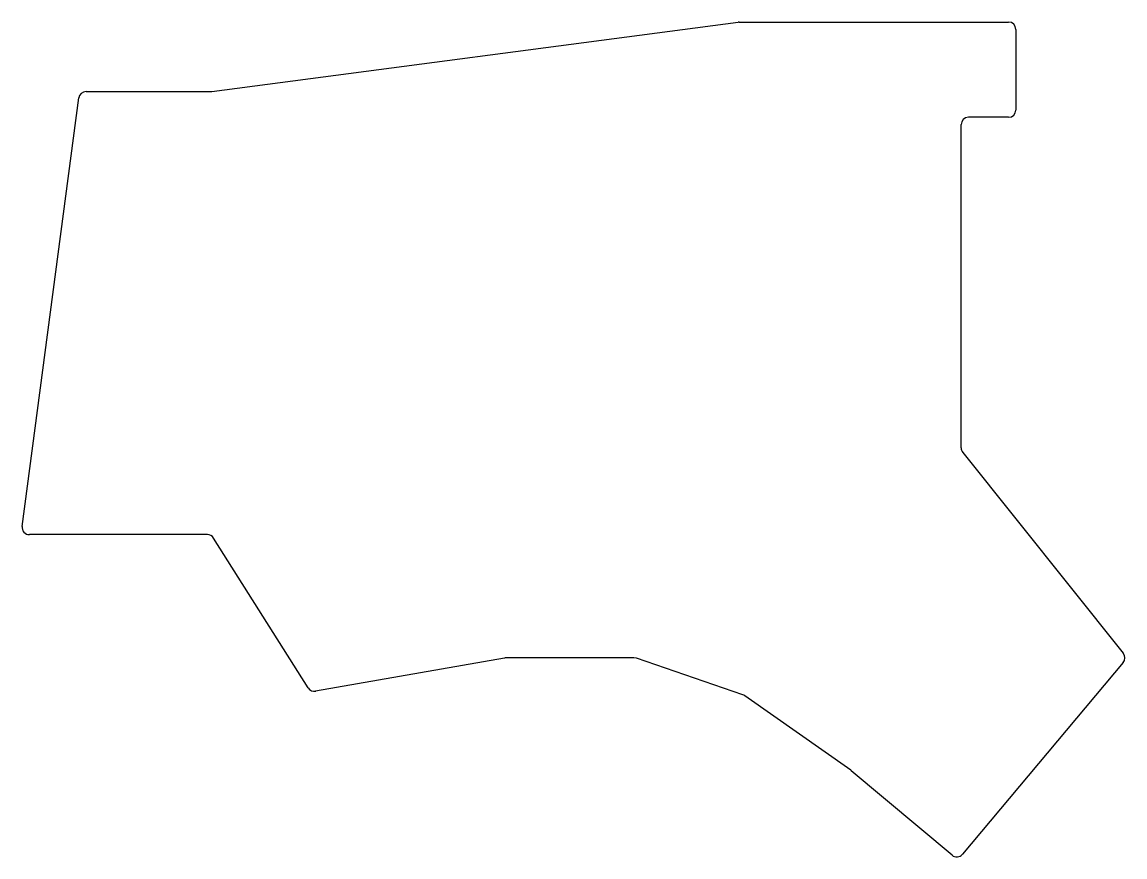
# Model space of a CAD drawing. Header units: millimetres. Extents: x 92 to 243, y -154 to -40.
import ezdxf

# ---------------------------------------------------------------- set-up
doc = ezdxf.new("R2010")
doc.units = ezdxf.units.MM

msp = doc.modelspace()

# ---------------------------------------------------------------- linework, layer by layer
for p, q in [((118.07, -48.99), (189.93, -39.51)), ((190.07, -39.5), (226.87, -39.5)), ((227.87, -40.5), (227.87, -51.51)), ((100.88, -49), (117.93, -49)), ((92.15, -108.37), (99.89, -49.87)), ((226.87, -52.51), (221.4, -52.51)), ((220.4, -97.65), (220.4, -53.51)), ((220.62, -98.27), (242.55, -125.7)), ((117.45, -109.5), (93.14, -109.5)), ((131.22, -130.43), (118.29, -109.97)), ((158.02, -126.35), (132.24, -130.88)), ((175.71, -126.33), (158.2, -126.33)), ((176.04, -126.38), (175.71, -126.33)), ((190.6, -131.38), (176.04, -126.38)), ((242.54, -126.97), (220.57, -153.15)), ((205.33, -141.68), (190.85, -131.5)), ((219.16, -153.28), (205.4, -141.73))]:
    msp.add_line(p, q)
for centre, start, end in [((190.07, -40.5), 90, 97.5164), ((226.87, -40.5), 0, 90), ((100.88, -50), 90, 172.4674), ((117.93, -48), 270, 277.5164), ((221.4, -53.51), 90, 180), ((226.87, -51.51), 270, 0), ((221.4, -97.65), 180, 218.6485), ((93.14, -108.5), 172.4674, 270), ((117.45, -110.5), 32.2808, 90), ((158.2, -127.33), 90, 99.9749), ((241.77, -126.33), 320, 38.6485), ((132.07, -129.9), 212.2808, 279.9749), ((190.28, -132.32), 54.9065, 71.0557), ((204.76, -142.5), 50, 54.9065), ((219.8, -152.51), 230, 320)]:
    msp.add_arc(centre, 1, start, end)

doc.saveas('drawing.dxf')
